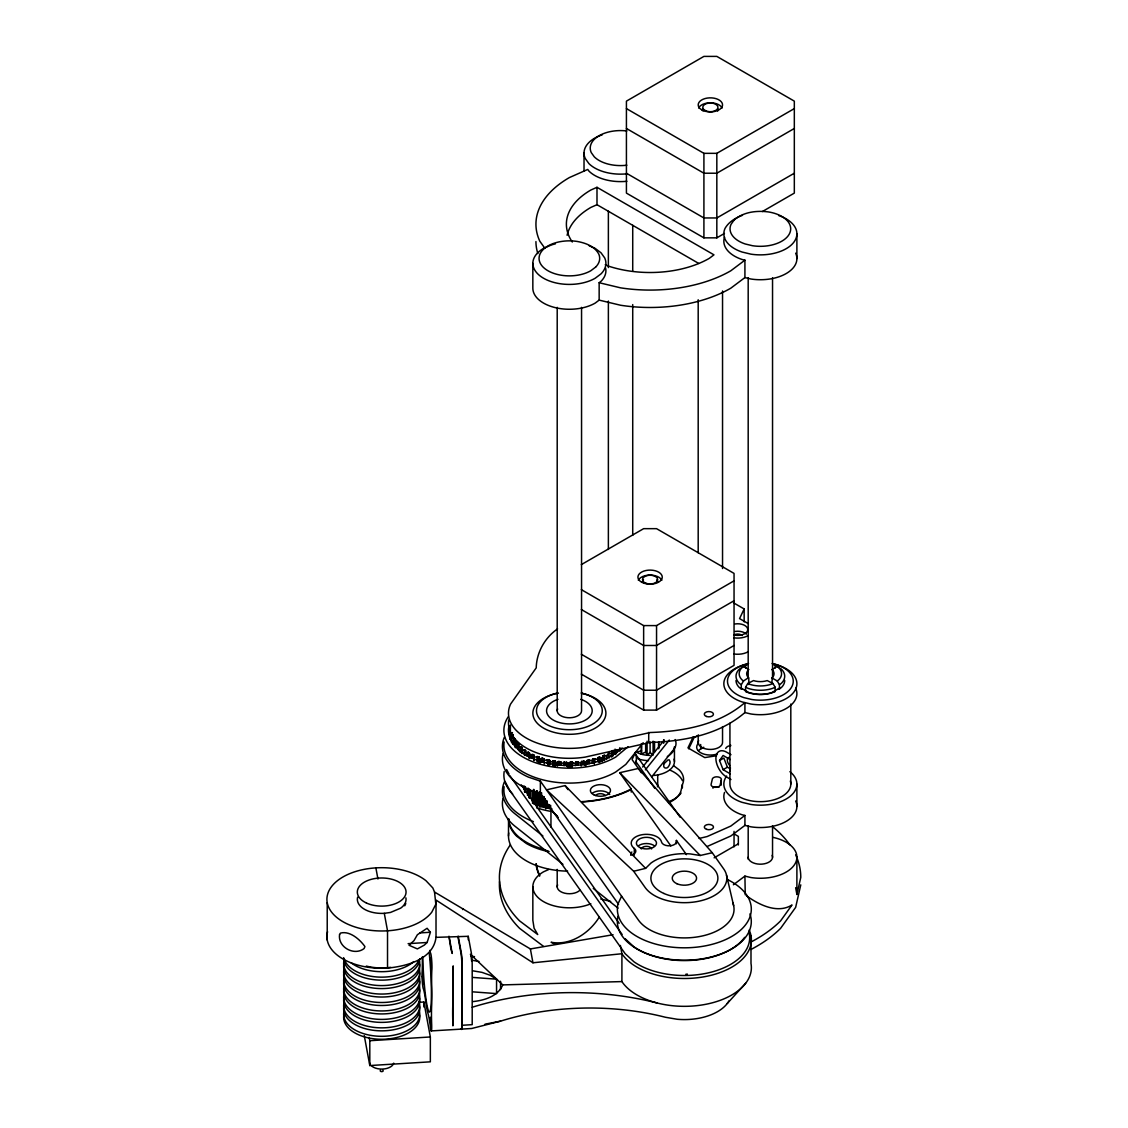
<?xml version="1.0" encoding="UTF-8"?>
<svg xmlns="http://www.w3.org/2000/svg" width="1128" height="1128" viewBox="0 0 1128 1128"><rect width="100%" height="100%" fill="white"/><g stroke="black" fill="none" stroke-linecap="round" stroke-linejoin="round"><path stroke-width="1.5" d="M458.194 936.155L461.31 952.934A9.137 0.818 86.6 0 1 462.24 965.624L461.986 1025.296A9.137 0.79 86.5 0 1 461.183 1028.623A9.137 0.818 86.6 0 0 461.986 1025.296L461.902 965.653A9.137 0.79 86.5 0 0 460.929 952.948L457.912 936.649L436.014 937.354C433.293 959.547 406.15 966.358 387.524 968.078A54.793 31.64 0 0 1 327.571 931.728M468.261 939.779L468.261 936.31L457.912 936.649M468.261 936.31L471.222 952.314A9.137 0.79 86.5 0 1 472.195 965.018L472.195 1024.661L461.902 1025.296M509.912 729.788L509.8 730.676M645.653 743.352L645.653 752.052L641.381 754.026L641.635 745.664M730.112 770.833L730.394 767.731M615.028 749.161L616.41 750.472L615.394 751.036C611.066 749.175 612.391 752.559 611.32 753.617L608.965 752.996C607.09 755.971 607.076 755.422 602.549 756.07C604.862 760.582 596.021 754.42 597.939 759.482L594.315 758.735L592.482 759.384L592.468 760.991L588.999 760.046L587.166 760.483L586.771 762.175L583.472 761.033L579.721 763.148L578.17 761.781L576.154 761.823L574.899 763.529C570.697 761.076 568.244 764.347 564.014 762.161C561.8 766.025 559.699 758.284 556.809 762.895L554.567 760.921L550.957 761.992C549.435 759.891 547.545 759.158 544.514 760.582C544.866 757.24 541.172 758.65 539.128 758.975C540.227 755.323 536.011 757.297 534.066 757.057C535.25 754.787 532.346 753.73 530.075 755.168C530.371 752.305 528.13 752.404 524.901 752.08L526 750.487L521.559 749.923L522.476 747.85L521.531 747.032L518.26 747.131L517.822 746.44L519.43 745.016L518.64 744.156L515.369 744.057L516.85 742.252L516.229 741.096L513.029 740.828L514.918 738.882L511.21 736.739L513.282 735.964L513.184 734.695M673.769 765.785L679.098 769.789A33.487 19.331 0 0 1 682.44 784.468L681.256 789.685A33.206 19.176 0 0 1 668.791 802.741M721.243 780.139L720.157 785.032A4.568 2.637 0 0 1 715.039 787.302A4.568 2.637 0 0 1 711.105 784.341L712.261 779.462A4.568 2.637 0 0 1 715.645 776.91L716.83 776.825A4.568 2.637 0 0 1 721.243 780.139L721.243 785.116M795.649 887.708L796.89 894.448L800.781 877.387A150.687 86.997 0 0 0 795.649 854.869M800.781 884.845L795.649 907.363L780.59 928.344A150.687 86.997 0 0 1 750.952 949.48M427.103 942.486L430.402 932.264L427.103 928.274L417.388 934.717L413.99 940.625L409.013 945.25L417.388 948.916L424.339 945.095L427.103 942.486L408.11 943.657M635.741 751.784L632.061 759.553L641.395 772.765M621.598 896.224L617.975 903.895A66.975 38.662 0 0 0 708.736 945.151A66.975 38.662 0 0 0 726.883 879.29M733.51 602.817L744.156 608.951L739.559 618.595L748.146 623.544M693.255 736.795L687.967 747.878L704.788 757.593L716.604 755.718M688.729 748.78L694.016 737.698L698.584 735.061M750.994 935.718L750.994 963.552A66.975 38.662 0 0 1 700.15 1005.245A66.975 38.662 0 0 1 621.909 981.586L502.75 984.899C497.941 996.503 484.152 1000.423 472.717 1001.608M742.351 689.095L741.279 688.968L741.279 684.752L743.507 680.974L748.499 677.688A13.705 7.91 0 0 1 748.499 669.778M745.58 687.234L747.822 683.455L753.518 680.579A13.705 7.91 0 0 0 767.209 680.579L772.906 683.455L775.147 687.234L775.147 691.464L772.539 692.62A24.351 14.058 0 0 1 748.188 692.62L745.58 691.464L745.58 687.234L748.188 688.39A24.351 14.058 0 0 0 772.539 688.39L775.147 687.234M730.211 773.78L723.104 769.677L719.551 760.526L723.104 755.478L730.211 759.567M687.417 974.113L685.866 974.24M627.986 746.778L615.676 757.1A65.495 37.816 0 0 1 533.502 762.006A65.495 37.816 0 0 1 508.404 716.562M643.2 742.732L625.8 764.403L615.676 772.017A65.495 37.816 0 0 1 541.708 779.547A65.495 37.816 0 0 1 504.131 741.998M642.622 767.04L664.237 740.053M645.371 769.846L669.285 740.053M651.885 776.628L672.542 750.895A25.916 14.96 0 0 0 675.122 739.545M727.264 1003.483L745.622 983.32M633.668 871.253L645.597 868.363L650.856 863.16A42.441 24.506 0 0 1 690.153 853.896L700.22 855.489L712.261 852.74L723.697 868.927A42.441 24.506 0 0 1 700.432 900.863A42.441 24.506 0 0 1 645.103 887.44L633.668 871.253L546.516 789.84L540.368 781.14L528.341 777.079A66.975 38.662 0 0 1 504.456 737.035M645.653 752.052L647.091 755.097L650.095 752.461L650.095 742.027M532.839 263.317L532.839 288.176A36.533 21.094 0 0 0 555.399 307.662A36.533 21.094 0 0 0 595.203 303.094L599.151 300.118L599.151 282.719L601.012 281.323A36.533 21.094 0 0 0 605.595 268.027M599.151 300.118L620.555 305.237A114.154 65.903 0 0 0 730.817 288.176L744.917 277.573L744.917 260.173L730.817 270.776A114.154 65.903 0 0 1 620.555 287.837L599.151 282.719M557.57 628.888C544.894 637.588 536.519 652.534 536.223 667.861L510.561 704.112A60.884 35.151 0 0 0 585.136 747.173L650.095 732.523C683.427 731.395 718.931 724.994 744.917 702.603L744.917 712.558C718.931 734.948 683.427 741.336 650.095 742.464L585.136 757.114A60.884 35.151 0 0 1 508.728 720.101M748.809 669.538L743.507 666.479L742.012 667.607A21.192 12.239 0 0 0 742.012 679.846L743.507 680.974M771.919 682.891L772.229 677.688A13.705 7.91 0 0 0 772.229 669.778M771.919 677.914L777.22 680.974L778.715 679.846A21.192 12.239 0 0 0 778.715 667.607L777.22 666.479L771.919 669.538M778.376 689.095L779.448 688.968L779.448 684.752L781.45 683.244A24.351 14.058 0 0 0 781.45 669.186L777.22 666.479M780.139 687.77L771.778 692.606A22.828 13.183 0 0 1 754.449 693.917L748.95 692.606L740.588 687.77M779.448 688.968L781.45 687.474A24.351 14.058 0 0 0 784.721 680.438M599.151 917.29C589.352 933.096 570.401 945.913 551.113 942.261L555.836 944.347M707.171 846.479L730.817 836.003L744.917 825.4L744.917 815.459L730.817 826.063L707.171 836.539L699.078 838.471M733.383 884.775L744.917 876.103L750.91 877.542A36.533 21.094 0 0 0 795.212 863.498A36.533 21.094 0 0 0 772.849 837.343M626.421 108.598L703.914 153.337L716.83 153.337L794.323 108.598M794.323 128.479L716.83 173.218L703.914 173.218L626.421 128.479M794.323 173.218L716.83 217.958L703.914 217.958L626.421 173.218M762.415 211.528L794.323 193.114L794.323 101.139L716.83 56.4L703.914 56.4L626.421 101.139L626.421 193.114L703.914 237.853L716.83 237.853L724.43 233.454M581.329 564.62L643.637 528.665L656.552 528.665L734.046 573.405L734.046 665.365L656.552 710.104L643.637 710.104L581.329 674.135M581.329 589.634L643.637 625.589L656.552 625.589L734.046 580.849M734.046 600.745L656.552 645.484L643.637 645.484L581.329 609.515M734.046 645.484L656.552 690.223L643.637 690.223L581.329 654.254M698.5 750.642A13.705 7.91 0 0 1 700.685 749.006L703.731 747.244M719.551 760.526L723.852 758.044L727.405 767.195L730.253 768.831M723.104 769.677L727.405 767.195M714.123 857.83L738.346 843.829M743.507 666.479L739.277 669.186A24.351 14.058 0 0 0 739.277 683.244L741.279 684.752M745.58 668.016L745.58 665.196L747.822 663.997A36.533 21.094 0 0 0 723.979 681.834A36.533 21.094 0 0 0 742.097 701.94L750.91 704.041A36.533 21.094 0 0 0 795.212 690.012A36.533 21.094 0 0 0 772.849 663.856L775.147 665.196L775.147 668.016M605.242 264.699L608.246 266.039A83.712 48.335 0 0 0 709.286 258.354L713.968 254.843L596.994 187.304L590.903 189.998A83.712 48.335 0 0 0 572.291 242.012M698.768 263.458L596.994 204.704L590.903 207.397A83.712 48.335 0 0 0 567.102 235.273M745.58 665.196L748.188 664.039M772.906 683.455L770.96 684.315A21.192 12.239 0 0 1 749.767 684.315L747.822 683.455M548.687 869.519L543.541 871.803A36.533 21.094 0 0 0 541.595 900.412A36.533 21.094 0 0 0 590.846 903.768M742.464 215.293C735.611 217.831 728.801 221.807 725.078 228.321A36.533 21.094 0 0 0 742.097 252.037L750.91 254.152A36.533 21.094 0 0 0 794.112 241.843A36.533 21.094 0 0 0 778.63 215.518M512.464 732.594L510.11 734.032L512.873 734.469L512.873 737.952M729.012 1000.846A46.883 27.072 0 0 1 677.138 1019.261L665.407 1017.259A186.585 107.724 0 0 0 500.55 1021.15L471.701 1028.496L431.206 1030.921M631.243 792.096L631.243 788.98L619.751 772.708L638.349 768.464L712.261 852.74M645.597 868.363L565.128 785.581L546.516 789.84L638.434 920.081A49.646 28.665 0 0 0 699.487 936.55A49.646 28.665 0 0 0 732.735 902.71M636.53 751.995L641.635 750.881M485.026 1024.182L500.55 1021.15M434.534 892.036L435.831 904.233L431.798 912.157A54.793 31.64 0 0 1 351.132 925.595A54.793 31.64 0 0 1 342.221 877.401A54.793 31.64 0 0 1 425.975 880.7L432.828 887.947L434.534 892.036L530.386 948.944L613.068 934.731M357.647 897.169A24.351 14.058 0 0 0 384.296 913.327L390.471 912.453L400.651 908.167A24.351 14.058 0 0 0 405.911 897.846M774.076 691.591L775.147 691.464M436.014 937.354L436.014 900.073L532.952 962.776L621.909 953.738A66.975 38.662 0 0 0 704.972 976.622A66.975 38.662 0 0 0 749.189 930.022M419.912 932.912L430.402 932.264M418.685 1002.341L423.874 1002.016L430.346 1036.97L430.346 1061.829L369.801 1065.551L364.259 1035.603M369.18 1037.379L369.801 1040.707L430.346 1036.97M472.759 977.426L496.56 979.174L496.56 993.613L472.759 991.85M745.58 691.464L746.651 691.591M472.928 960.421L478.977 961.451M472.928 970.841L481.994 972.378L490.046 975.226L496.56 979.174M744.917 260.173L742.097 259.496A36.533 21.094 0 0 1 724.543 237.12M744.917 277.573L750.91 279.011A36.533 21.094 0 0 0 795.649 253.18M744.917 712.558L750.91 713.982A36.533 21.094 0 0 0 795.649 688.15M744.917 815.459L742.097 814.783A36.533 21.094 0 0 1 724.543 792.392M744.917 825.4L750.91 826.824A36.533 21.094 0 0 0 795.649 800.993M745.255 894.828L744.917 876.103M600.801 899.044L610.671 901.413M618.553 904.346L540.368 793.576L528.341 789.515A66.975 38.662 0 0 1 503.032 753.715M548.984 851.499L540.975 848.453A60.884 35.151 0 0 1 508.531 818.716L508.488 836.003M589.154 245.735L595.203 248.414L601.012 252.785L604.664 257.861A36.533 21.094 0 0 1 601.012 273.864L595.203 278.235A36.533 21.094 0 0 1 543.541 278.235A36.533 21.094 0 0 1 543.541 248.414L551.113 245.058A36.533 21.094 0 0 1 555.399 243.845M772.539 664.039L775.147 665.196M730.958 754.688L726.658 752.193A15.228 8.784 60 0 0 715.885 758.411A15.228 8.784 60 0 0 726.658 777.051L730.958 779.533M733.806 833.747L738.346 836.384L738.346 844.985M741.279 688.968L739.277 687.474A24.351 14.058 0 0 1 736.006 680.438M543.541 946.364L519.599 928.344A150.687 86.997 0 0 1 499.507 881.617M746.398 895.717C758.777 904.712 777.319 914.117 791.997 904.994L780.59 920.885A150.687 86.997 0 0 1 750.952 942.021M542.892 835.975L516.032 814.642A66.975 38.662 0 0 1 504.456 781.76M562.928 864.316L516.032 827.064A66.975 38.662 0 0 1 503.017 798.441M593.272 888.413L618.102 908.139M650.095 752.461L653.098 755.097L653.098 741.181M625.124 938.722L633.964 946.871A65.325 37.718 0 0 0 744.649 937.368M470.362 954.274L502.75 984.899M550.957 827.078L550.957 810.073L557.274 816.15M550.957 810.073L558.318 817.49M619.751 772.708L700.22 855.489M544.754 248.104L539.833 241.237A114.154 65.903 0 0 1 569.372 177.575L587.744 169.44L588.915 171.061A36.533 21.094 0 0 0 626.9 181.284M635.727 754.406L680.212 817.335M635.628 761.245L654.804 788.373M630.665 855.221A7.572 4.371 0 0 0 634.317 848.439A15.228 8.784 0 0 1 640.69 834.988A15.228 8.784 0 0 1 661.544 842.024A7.572 4.371 0 0 0 670.441 845.76A7.572 4.371 0 0 0 676.391 840.416L686.444 854.657M670.822 845.887L631.003 789.572L627.817 791.137A87.265 50.379 0 0 1 581.696 802.008M565.128 785.581L568.004 789.656M521.277 784.834L619.145 923.296M509.87 775.669L622.092 934.435M777.22 680.974L779.448 684.752M506.627 769.536L509.066 774.146M505.006 781.394L509.87 790.587L625.124 953.639L633.964 961.789A65.325 37.718 0 0 0 711.458 972.096A65.325 37.718 0 0 0 748.766 931.545M470.982 955.233L471.687 961.338M726.502 875.102L733.651 905.657M620.386 945.447L621.909 953.738L621.909 981.586M530.386 948.944L532.952 962.776M449.24 937.326L452.229 953.456L451.736 951.835A36.674 3.257 86.6 0 1 449.593 940.54L448.972 936.226M375.878 867.883L377.936 879.008M384.296 913.327L387.524 930.797L387.524 968.078M796.89 233.778L796.89 258.636M796.89 784.087L796.89 806.464M796.89 857.167L796.89 894.448M790.813 704.055L790.813 784.087M772.539 277.826L772.539 677.745M772.539 825.738L772.539 857.449M748.809 677.914L748.809 684.541M748.188 277.826L748.188 677.745M748.188 825.738L748.188 859.212M744.156 608.951L744.156 621.88M734.046 831.364L734.046 846.846M729.929 723.189L729.929 784.087A30.442 17.569 0 0 0 763.021 801.599A30.442 17.569 0 0 0 790.347 781.027M722.54 290.982L722.54 568.526M722.54 726.615L722.54 742.421A12.182 7.036 0 0 1 708.779 749.387A12.182 7.036 0 0 1 698.613 740.602M716.83 153.337L716.83 237.853M703.914 153.337L703.914 237.853M700.685 744.536L700.685 749.006M698.19 299.766L698.19 552.706M698.19 735.4L698.19 742.421M682.369 784.566L682.369 787.88M676.391 840.416L676.391 843.73M674.445 746.651L674.445 761.555M663.659 739.813L663.659 743.296M658.794 741.843L658.794 748.809M658.54 742.182L658.54 747.399M657.709 775.147L657.709 785.666M656.552 625.589L656.552 710.104M654.536 741.618L654.536 752.052M648.713 732.41L648.713 742.351M647.091 741.181L647.091 755.097M643.637 625.589L643.637 710.104M641.381 743.592L641.381 754.026M634.317 848.439L634.317 855.066M632.723 225.29L632.723 271.101M632.723 304.574L632.723 535.363M619.906 747.624L619.906 751.107M616.508 749.641L616.508 753.123M616.24 750.275L616.24 753.758M616.029 749.796L616.029 753.278M615.394 751.036L615.394 754.519M614.591 750.881L614.591 754.364M612.955 750.571L612.955 755.788M612.504 750.656L612.419 756.592M612.293 752.898L612.293 756.38M611.32 753.617L611.32 757.1M608.965 752.996L608.965 758.227M608.373 211.19L608.373 267.576M608.373 301.049L608.373 549.463M608.33 753.166L608.33 756.648M606.667 755.887L606.667 759.37M604.58 755.196L604.58 760.413M604.129 755.238L604.129 760.455M603.861 755.337L603.861 760.568M603.043 755.704L603.043 759.172M602.126 758.044L602.126 761.513M601.802 757.931L601.802 761.414M599.87 757.114L599.87 762.331M599.377 757.128L599.377 762.345M599.067 757.226L599.067 762.457M597.925 757.621L597.925 761.104M597.741 757.762L597.671 761.513M596.994 187.304L596.994 204.704M594.808 758.749L594.808 762.232M594.315 758.735L594.315 763.952M594.005 758.82L594.005 762.302M592.792 759.144L592.792 762.627M592.482 759.384L592.454 763.162M589.507 760.103L589.507 763.585M588.999 760.046L588.999 763.515M588.689 760.103L588.689 763.585M587.406 760.357L587.406 763.839M587.166 760.483L586.997 764.192M585.77 762.387L585.77 765.87M585.474 762.288L585.474 765.771M585.136 762.02L585.136 765.503M584.022 153.055L584.022 171.287M583.937 761.09L583.937 764.572M583.472 761.033L583.472 764.502M581.851 761.259L581.851 764.728M581.554 307.366L581.554 710.823A12.182 7.036 0 0 1 567.779 717.704A12.182 7.036 0 0 1 557.613 708.906M581.47 761.442L581.47 764.925M581.16 762.542L581.16 766.025M578.17 761.781L578.17 765.263M577.818 761.682L577.818 765.165M576.464 761.795L576.464 765.277M576.154 761.823L576.154 765.292M575.872 761.908L575.872 765.39M575.632 762.105L575.632 765.588M572.516 762.147L572.516 765.616M572.079 762.006L572.079 767.237M571.558 762.02L571.558 767.237M570.683 762.034L570.683 767.251M570.387 762.049L570.387 767.266M569.936 762.204L569.936 765.686M569.09 763.487L569.09 766.955M568.836 763.67L568.836 767.153M567.497 763.473L567.652 767.139M567.088 762.74L567.088 766.208M566.792 762.204L566.792 765.686M566.298 762.006L566.298 765.489M564.578 761.95L564.578 765.433M564.014 762.161L564.014 765.644M560.954 761.823L560.954 765.306M560.56 761.654L560.56 765.136M560.264 761.626L560.264 765.108M558.854 761.499L558.854 764.981M558.318 761.668L558.318 765.151M557.951 761.992L557.951 765.475M557.387 762.514L557.387 765.997M557.204 307.366L557.204 710.823M557.204 869.378L557.204 887.003M555.568 762.542L555.568 766.025M555.314 761.231L555.314 764.699M554.905 760.977L554.905 766.194M554.567 760.921L554.567 766.138M553.242 760.723L553.242 765.94M552.678 760.85L552.678 766.067M550.633 805.279L550.633 808.776M549.759 760.244L549.787 765.052M549.392 759.962L549.392 763.445M549.378 804.828L549.378 808.762M549.082 759.891L549.082 763.374M549.026 804.983L549.026 808.494M548.772 804.927L548.772 808.423M548.152 759.68L548.152 764.897M547.785 759.609L547.785 764.826M547.249 801.12L547.249 808.141M547.15 759.736L547.15 763.219M546.812 801.204L546.812 808.226M545.755 800.076L545.755 808.846M545.162 798.68L545.162 807.451M544.838 798.751L544.838 807.521M544.204 760.286L544.204 763.938M544.091 758.636L544.091 762.119M544.034 797.045L544.034 807.577M543.795 796.565L543.724 807.14M543.428 796.523L543.428 807.042M542.568 758.199L542.568 761.668M542.23 796.156L542.23 806.689M542.046 758.213L542.046 761.696M541.793 758.34L541.793 761.823M541.595 792.716L541.595 806.76M540.636 758.904L540.636 762.387M540.368 759.031L540.368 762.514M540.368 781.14L540.368 793.576M540.143 759.144L540.143 762.627M540.016 791.715L540.016 807.507M539.804 759.2L539.804 762.669M539.579 791.898L539.579 805.928M539.311 757.396L539.311 760.878M539.255 791.814L539.255 805.857M539.057 757.015L539.128 762.443M538.817 756.916L538.846 762.19M538.479 793.153L538.479 805.434M537.605 756.479L537.605 761.696M537.295 790.911L537.295 806.703M537.083 756.465L537.083 761.682M536.787 790.897L536.787 806.689M536.04 791.179L536.04 805.223M534.686 791.715L534.686 803.996M534.334 791.743L534.334 804.024M533.854 754.872L534.066 760.526M533.995 789.515L533.995 801.796M533.798 756.902L533.798 760.371M533.474 789.445L533.474 803.488M532.98 754.477L532.98 757.96M532.698 790.657L532.698 801.19M532.839 886.707L532.839 920.236L534.094 928.175L537.732 934.534L519.599 920.885A150.687 86.997 0 0 1 510.378 844.801M532.289 754.505L532.289 757.988M532.063 790.643L532.063 801.162M531.062 754.886L531.062 758.369M529.948 789.544L529.948 798.314M529.61 789.558L529.61 798.328M529.215 754.477L529.215 757.96M529.117 754.674L529.117 758.157M529.032 789.205L529.032 796.227M528.835 788.965L528.835 797.736M528.567 752.193L528.567 755.675M528.426 788.387L528.426 795.395M528.115 752.179L528.115 755.661M528.13 788.373L528.13 795.395M527.481 788.387L527.481 795.409M526.72 752.517L526.72 756M525.62 787.104L525.62 792.364M525.281 787.09L525.281 792.364M524.915 749.739L524.901 755.563M524.717 786.371L524.717 791.63M524.562 786.583L524.562 791.842M524.28 749.655L524.28 754.872M523.744 785.835L523.744 789.346M522.32 750.007L522.32 753.476M521.799 750.064L521.799 753.546M521.531 747.032L521.587 752.446M521.08 746.905L521.08 752.122M520.191 747.004L520.191 752.221M518.584 747.187L518.584 750.656M518.076 743.986L518.076 749.218M515.975 741.011L515.975 746.242M515.693 744.127L515.693 747.596M515.369 740.885L515.369 747.54M515.045 743.338L515.045 746.821M514.1 737.74L514.1 741.223M513.635 737.712L513.635 742.929M513.339 740.913L513.339 744.395M512.986 740.024L513.029 744.311M511.562 737.571L511.562 742.788M511.195 734.257L511.266 740.955M510.378 725.205L510.378 739.376M510.321 725.389L510.11 739.249M509.941 735.033L509.941 726.333L509.8 734.159M509.574 729.886L509.574 735.103M500.564 981.275L500.564 989.566M423.874 1002.016L423.874 1006.98M369.801 1040.707L369.801 1065.551M327.219 902.71L327.219 939.991M748.146 651.758A14.763 8.53 0 0 1 733.891 653.972M748.146 635.6A14.763 8.53 0 0 1 733.891 637.813M734.046 634.923A5.175 2.989 0 0 1 742.196 635.543M735.103 623.967A10.039 5.795 0 0 1 747.751 629.579A10.039 5.795 0 0 1 735.103 635.177M735.103 631.426A10.039 5.795 0 0 1 746.412 634.133M580.793 699.318A22.828 13.183 0 0 1 586.87 719.199A22.828 13.183 0 0 1 551.888 719.199A22.828 13.183 0 0 1 557.965 699.318M581.865 693.396A36.533 21.094 0 0 1 598.362 726.051A36.533 21.094 0 0 1 539.452 725.304A36.533 21.094 0 0 1 558.402 693.1M581.16 693.015A32.881 18.979 0 0 1 595.626 722.16A32.881 18.979 0 0 1 543.118 722.16A32.881 18.979 0 0 1 557.599 693.015M772.144 663.461A32.881 18.979 0 0 1 791.63 687.051A32.881 18.979 0 0 1 751.854 699.515L743.93 697.626A32.881 18.979 0 0 1 727.588 679.69A32.881 18.979 0 0 1 748.583 663.461M638.335 580.285A12.182 7.036 0 0 1 650.095 575.068A12.182 7.036 0 0 1 661.854 580.285M642.481 582.104A7.614 4.399 0 0 1 643.496 579.905M656.679 579.905A7.614 4.399 0 0 1 657.709 582.104M650.095 755.407A19.486 11.252 0 0 1 636.319 752.108M674.347 747.864A24.351 14.058 0 0 1 667.311 756.592M648.501 760.681A24.351 14.058 0 0 1 637.912 758.82M674.079 759.116A24.351 14.058 0 0 1 653.267 775.5M681.03 793.069A33.487 19.331 0 0 1 668.326 801.881M669.764 770.029A33.487 19.331 0 0 1 682.44 780.661M656.679 783.466A7.614 4.399 0 0 1 657.441 786.808M712.868 788.077A4.568 2.637 0 0 1 719.1 787.118M730.027 745.918A15.228 8.784 60 0 1 730.62 745.1M730.013 765.672A5.175 2.989 60 0 1 727.334 760.596A5.175 2.989 60 0 1 729.125 757.424M725.713 748.4A15.228 8.784 60 0 1 730.718 745.763M622.106 747.949A60.884 35.151 0 0 1 549.801 763.656A60.884 35.151 0 0 1 509.01 725.783M533.403 821.621A65.495 37.816 0 0 1 504.131 786.738M550.788 811.356A65.495 37.816 0 0 1 536.632 807.845M512.662 794.013A65.495 37.816 0 0 1 504.188 771.496M551.93 808.79A60.884 35.151 0 0 1 532.317 802.995M630.749 854.305A15.834 9.137 0 0 1 631.849 852.007M631.243 788.98A86.659 50.027 0 0 1 581.625 801.655M595.654 795.522A5.175 2.989 0 0 1 600.463 793.689A5.175 2.989 0 0 1 605.228 795.55M641.31 848.933A5.175 2.989 0 0 1 646.471 846.352A5.175 2.989 0 0 1 651.575 848.961M592.496 793.125A10.039 5.795 0 0 1 609.726 794.479M638.504 845.774A10.039 5.795 0 0 1 654.437 845.831M749.951 913.877A66.975 38.662 0 0 1 686.473 960.224A66.975 38.662 0 0 1 617.975 916.317M635.825 754.11A66.975 38.662 0 0 1 635.741 764.206M472.195 1007.262A209.907 121.189 0 0 1 657.257 1003.018M474.521 956.643A209.907 121.189 0 0 1 471.067 956.177M462.621 909.563A9.137 0.79 86.5 0 1 463.199 909.267M422.309 956.939A36.674 3.257 86.6 0 1 422.154 971.631A9.137 0.804 86.6 0 0 422.281 981.459A9.137 0.804 86.6 0 0 423.437 988.974A36.674 3.257 86.6 0 1 425.58 1000.268A45.67 4.061 86.6 0 0 428.09 1013.86A36.674 3.257 86.6 0 1 430.233 1025.676A9.137 0.804 86.6 0 0 431.418 1030.823A9.137 0.804 86.6 0 0 431.601 1022.645A36.674 3.257 86.6 0 1 431.643 1006.007A45.67 4.061 86.6 0 0 431.728 986.676A36.674 3.257 86.6 0 1 431.827 970.432A9.137 0.818 86.6 0 0 431.714 960.605A9.137 0.818 86.6 0 0 430.543 953.09A36.674 3.257 86.6 0 1 429.839 950.382M429.303 953.766A41.101 3.652 86.6 0 1 429.542 1012.027A41.101 3.652 86.6 0 1 422.732 956.925M405.756 903.415A24.351 14.058 0 0 1 404.74 905.798M390.655 967.345A38.056 21.968 0 0 1 366.29 966.076M413.652 961.648A38.056 21.968 0 0 1 350.949 962.663M418.826 959.984A38.056 21.968 0 0 1 380.77 977.144A38.056 21.968 0 0 1 344.209 958.927M419.743 958.701A38.056 21.968 0 0 1 380.77 980.133A38.056 21.968 0 0 1 343.659 957.63M419.531 961.296A38.056 21.968 0 0 1 380.77 985.59A38.056 21.968 0 0 1 344.111 960.238M419.531 964.285A38.056 21.968 0 0 1 380.77 988.579A38.056 21.968 0 0 1 344.111 963.213M419.531 969.742A38.056 21.968 0 0 1 380.77 994.05A38.056 21.968 0 0 1 344.111 968.684M419.531 972.731A38.056 21.968 0 0 1 380.77 997.025A38.056 21.968 0 0 1 344.111 971.673M419.531 978.202A38.056 21.968 0 0 1 380.77 1002.496A38.056 21.968 0 0 1 344.111 977.13M419.531 981.177A38.056 21.968 0 0 1 380.77 1005.485A38.056 21.968 0 0 1 344.111 980.119M419.531 986.647A38.056 21.968 0 0 1 380.77 1010.942A38.056 21.968 0 0 1 344.111 985.59M419.531 989.637A38.056 21.968 0 0 1 380.77 1013.931A38.056 21.968 0 0 1 344.111 988.565M419.531 995.107A38.056 21.968 0 0 1 380.77 1019.402A38.056 21.968 0 0 1 344.111 994.036M419.531 998.083A38.056 21.968 0 0 1 380.77 1022.377A38.056 21.968 0 0 1 344.111 997.025M419.531 1003.553A38.056 21.968 0 0 1 380.77 1027.848A38.056 21.968 0 0 1 344.111 1002.482M419.531 1006.529A38.056 21.968 0 0 1 380.77 1030.837A38.056 21.968 0 0 1 344.111 1005.471M419.531 1011.999A38.056 21.968 0 0 1 380.77 1036.308A38.056 21.968 0 0 1 344.111 1010.942M419.531 1014.988A38.056 21.968 0 0 1 380.77 1039.283A38.056 21.968 0 0 1 344.111 1013.917M393.728 1063.154A12.182 7.036 0 0 1 384.563 1068.893A12.182 7.036 0 0 1 371.859 1066.2M370.336 1064.592A12.182 7.036 0 0 1 369.589 1062.802M382.885 1070.26A1.466 0.846 0 0 1 382.66 1071.403A1.466 0.846 0 0 1 380.686 1071.374A1.466 0.846 0 0 1 380.559 1070.232M789.924 771.693A36.533 21.094 0 0 1 790.474 796.03A36.533 21.094 0 0 1 750.91 804.461L742.097 802.346A36.533 21.094 0 0 1 726.615 776.022M567.624 871.14A60.884 35.151 0 0 1 508.728 832.943M548.56 851.64A60.884 35.151 0 0 1 526.325 843.462L516.652 836.186A60.884 35.151 0 0 1 508.488 818.604M717.225 753.997A13.705 7.91 0 0 1 700.685 752.743A13.705 7.91 0 0 1 698.5 743.197M537.859 253.603A114.154 65.903 0 0 1 535.941 241.575M626.9 173.825A36.533 21.094 0 0 1 588.915 163.602L585.263 158.512A36.533 21.094 0 0 1 602.281 134.796M626.858 165.21A30.315 17.512 0 0 1 594.287 156.834L591.269 152.618A30.315 17.512 0 0 1 626.858 130.961M773.554 827.501A150.687 86.997 0 0 1 789.811 844.801M539.833 875.807A114.154 65.903 0 0 1 536.293 863.907M539.48 875.864A114.52 66.115 0 0 1 535.927 863.921M579.919 890.232A12.182 7.036 0 0 1 564.719 893.207A12.182 7.036 0 0 1 557.613 884.888M772.13 855.348A12.182 7.036 0 0 1 761.95 864.133A12.182 7.036 0 0 1 748.188 857.167M698.613 108.02A12.182 7.036 0 0 1 710.372 102.803A12.182 7.036 0 0 1 722.131 108.02M703.012 110.981A7.614 4.399 0 0 1 703.012 108.697M717.718 108.697A7.614 4.399 0 0 1 717.718 110.981M453.16 966.16L452.906 1025.831L452.793 1021.404A36.674 3.257 86.6 0 1 452.821 1004.752L452.906 985.449A36.674 3.257 86.6 0 1 453.019 969.192L453.16 966.16M422.521 976.397L423.211 984.434L422.76 975.353L422.521 976.397M430.543 958.673L431.234 966.71L430.769 957.63L430.543 958.673M430.29 1018.344L430.981 1026.381L430.515 1017.301L430.29 1018.344M339.57 934.562C337.681 947.125 354.164 956.276 364.076 948.563L364.936 946.589C359.945 939.469 349.708 930.515 340.444 933.11L339.57 934.562M664.138 763.6L663.786 764.643A4.582 2.961 -53 0 0 667.311 767.759A4.582 2.284 -66.1 0 0 670.117 761.922L669.299 759.919L668.044 759.891L664.138 763.6M734.102 220.059L731.071 224.275A30.315 17.512 0 0 0 745.199 243.972L752.517 245.721A30.315 17.512 0 0 0 789.656 233.341A30.315 17.512 0 0 0 768.21 211.895C756.451 210.414 743.31 211.937 734.102 220.059M595.626 267.11L590.818 270.734A30.315 17.512 0 0 1 540.086 262.88A30.315 17.512 0 0 1 577.226 241.448C585.432 242.957 594.371 246.115 598.658 253.828A30.315 17.512 0 0 1 595.626 267.11M706.579 716.491A4.568 2.637 0 0 0 713.432 714.207A4.568 2.637 0 0 0 706.579 711.923A4.568 2.637 0 0 0 706.579 716.491M644.003 583.218A12.182 7.036 0 0 0 662.263 577.127A12.182 7.036 0 0 0 644.003 571.036A12.182 7.036 0 0 0 644.003 583.218M646.288 583.416A7.614 4.399 0 0 0 657.709 579.609A7.614 4.399 0 0 0 646.288 575.802A7.614 4.399 0 0 0 646.288 583.416M663.87 893.461A33.487 19.331 0 0 0 717.577 880.799A33.487 19.331 0 0 0 671.738 860.283A33.487 19.331 0 0 0 663.87 893.461M640.281 847.706A10.039 5.795 0 0 0 656.397 843.913A10.039 5.795 0 0 0 642.65 837.751A10.039 5.795 0 0 0 640.281 847.706M594.273 795.043A10.039 5.795 0 0 0 610.389 791.25A10.039 5.795 0 0 0 596.641 785.088A10.039 5.795 0 0 0 594.273 795.043M366.403 902.992A24.351 14.058 0 0 0 405.756 894.222A24.351 14.058 0 0 0 372.931 878.923A24.351 14.058 0 0 0 366.403 902.992M676.941 883.732A12.182 7.036 0 0 0 696.455 879.135A12.182 7.036 0 0 0 679.803 871.676A12.182 7.036 0 0 0 676.941 883.732M706.621 829.362A4.568 2.637 0 0 0 713.474 827.078A4.568 2.637 0 0 0 706.621 824.794A4.568 2.637 0 0 0 706.621 829.362M701.757 109.839A12.182 7.036 0 0 0 722.131 106.695A12.182 7.036 0 0 0 707.214 98.08A12.182 7.036 0 0 0 701.757 109.839M704.986 110.459A7.614 4.399 0 0 0 717.718 108.485A7.614 4.399 0 0 0 708.398 103.113A7.614 4.399 0 0 0 704.986 110.459"/></g></svg>
